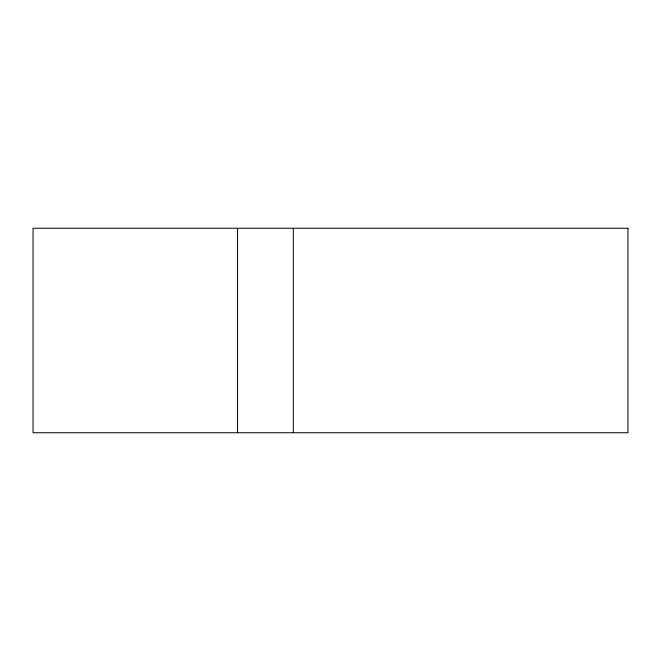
<?xml version="1.0" encoding="UTF-8"?>
<svg xmlns="http://www.w3.org/2000/svg" width="661" height="661" viewBox="0 0 661 661"><rect width="100%" height="100%" fill="white"/><g stroke="black" fill="none" stroke-linecap="round" stroke-linejoin="round"><path stroke-width="0.99" d="M293.319 228.252L293.319 432.748M237.547 228.252L237.547 432.748M627.95 228.252L33.05 228.252L33.05 432.748L627.95 432.748L627.95 228.252"/></g></svg>
